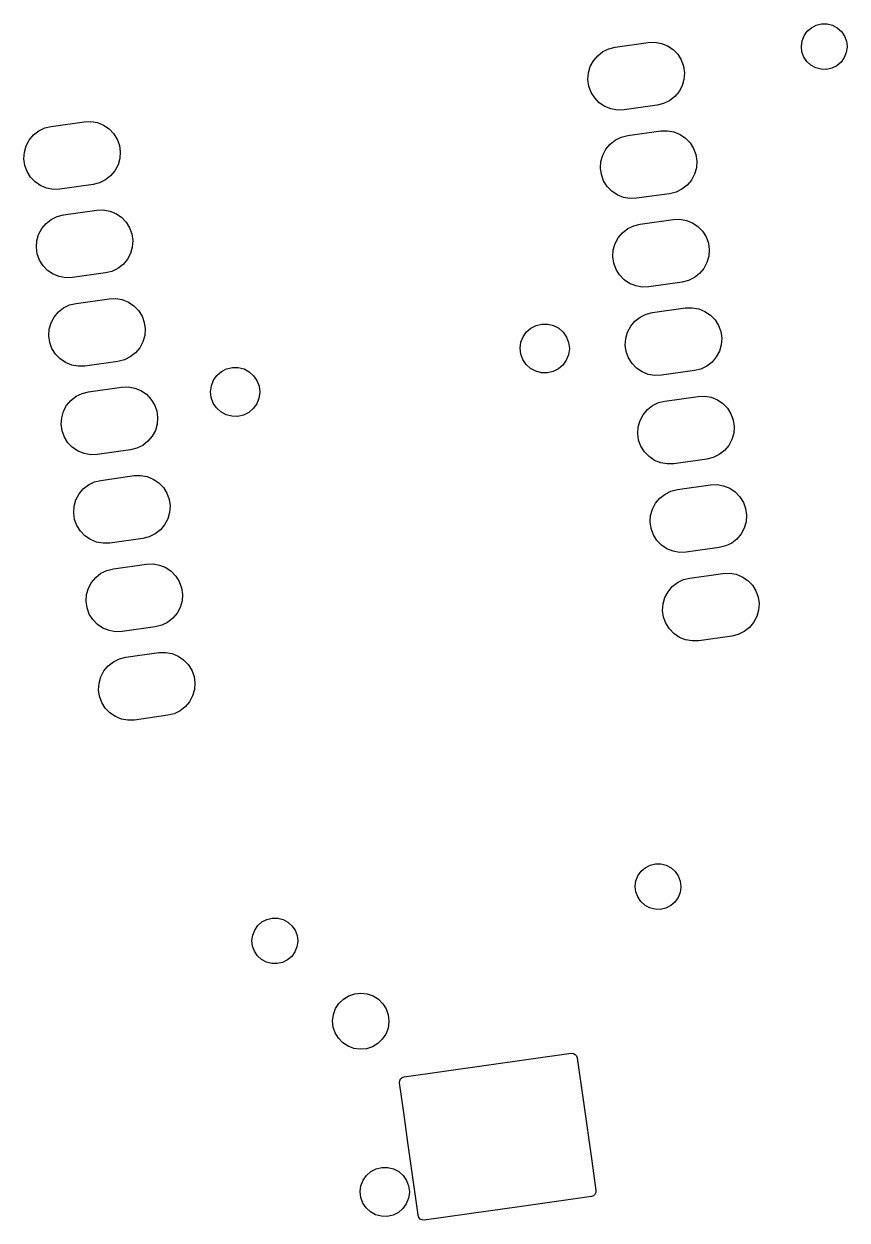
# Model space of a CAD drawing. Header units: inches. Extents: x 8 to 357, y -3 to 972.
# Drawn here: x 71.91 to 95.31, y 247.89 to 281.89 of the extents above; entities that cross this region are included whole.
import ezdxf

# ---------------------------------------------------------------- set-up
doc = ezdxf.new("R2010")
doc.units = ezdxf.units.IN
doc.header["$MEASUREMENT"] = 0
doc.layers.add('BLACK', color=7, linetype='Continuous')

msp = doc.modelspace()

# ---------------------------------------------------------------- linework, layer by layer
at = {"layer": 'BLACK', "linetype": 'Continuous'}
for p, q in [((94.43, 281.855), (94.582, 281.891)), ((94.582, 281.891), (94.738, 281.891)), ((94.738, 281.891), (94.89, 281.852)), ((94.027, 281.407), (94.084, 281.553)), ((94.084, 281.553), (94.174, 281.681)), ((94.174, 281.681), (94.291, 281.783)), ((94.291, 281.783), (94.43, 281.855)), ((94.89, 281.852), (95.028, 281.779)), ((95.028, 281.779), (95.144, 281.675)), ((95.144, 281.675), (95.233, 281.547)), ((95.233, 281.547), (95.288, 281.401)), ((88.535, 281.186), (88.717, 281.232)), ((88.717, 281.232), (89.658, 281.364)), ((89.658, 281.364), (89.846, 281.37)), ((89.846, 281.37), (90.032, 281.338)), ((90.032, 281.338), (90.206, 281.267)), ((90.206, 281.267), (90.362, 281.162)), ((94.007, 281.252), (94.027, 281.407)), ((94.024, 281.097), (94.007, 281.252)), ((95.306, 281.232), (95.284, 281.077)), ((95.288, 281.401), (95.307, 281.246)), ((95.307, 281.246), (95.306, 281.232)), ((88.097, 280.844), (88.218, 280.988)), ((88.218, 280.988), (88.366, 281.104)), ((88.366, 281.104), (88.535, 281.186)), ((90.362, 281.162), (90.493, 281.027)), ((90.493, 281.027), (90.592, 280.867)), ((90.592, 280.867), (90.657, 280.69)), ((94.077, 280.951), (94.024, 281.097)), ((94.165, 280.821), (94.077, 280.951)), ((95.226, 280.933), (95.135, 280.806)), ((95.284, 281.077), (95.226, 280.933)), ((87.956, 280.497), (88.008, 280.678)), ((88.008, 280.678), (88.097, 280.844)), ((90.657, 280.69), (90.683, 280.504)), ((94.28, 280.716), (94.165, 280.821)), ((94.417, 280.641), (94.28, 280.716)), ((94.568, 280.602), (94.417, 280.641)), ((94.725, 280.599), (94.568, 280.602)), ((94.877, 280.634), (94.725, 280.599)), ((95.016, 280.704), (94.877, 280.634)), ((95.135, 280.806), (95.016, 280.704)), ((87.943, 280.309), (87.956, 280.497)), ((87.969, 280.123), (87.943, 280.309)), ((90.67, 280.316), (90.618, 280.136)), ((90.683, 280.504), (90.67, 280.316)), ((88.034, 279.946), (87.969, 280.123)), ((88.134, 279.786), (88.034, 279.946)), ((90.53, 279.969), (90.409, 279.825)), ((90.618, 280.136), (90.53, 279.969)), ((88.264, 279.651), (88.134, 279.786)), ((88.42, 279.546), (88.264, 279.651)), ((88.595, 279.475), (88.42, 279.546)), ((89.909, 279.581), (88.968, 279.449)), ((90.091, 279.627), (89.909, 279.581)), ((90.26, 279.709), (90.091, 279.627)), ((90.409, 279.825), (90.26, 279.709)), ((88.78, 279.443), (88.595, 279.475)), ((88.968, 279.449), (88.78, 279.443)), ((72.185, 278.735), (72.333, 278.85)), ((72.333, 278.85), (72.502, 278.933)), ((72.502, 278.933), (72.685, 278.978)), ((72.685, 278.978), (73.626, 279.111)), ((73.626, 279.111), (73.814, 279.117)), ((73.814, 279.117), (73.999, 279.085)), ((73.999, 279.085), (74.174, 279.014)), ((74.174, 279.014), (74.33, 278.909)), ((74.33, 278.909), (74.46, 278.774)), ((89.071, 278.716), (90.012, 278.849)), ((90.012, 278.849), (90.2, 278.855)), ((90.2, 278.855), (90.385, 278.823)), ((90.385, 278.823), (90.56, 278.752)), ((71.976, 278.424), (72.064, 278.591)), ((72.064, 278.591), (72.185, 278.735)), ((74.46, 278.774), (74.56, 278.614)), ((74.56, 278.614), (74.624, 278.437)), ((88.571, 278.473), (88.719, 278.588)), ((88.719, 278.588), (88.888, 278.671)), ((88.888, 278.671), (89.071, 278.716)), ((90.56, 278.752), (90.715, 278.647)), ((90.715, 278.647), (90.846, 278.511)), ((90.846, 278.511), (90.946, 278.352)), ((71.911, 278.056), (71.924, 278.244)), ((71.924, 278.244), (71.976, 278.424)), ((74.624, 278.437), (74.65, 278.251)), ((74.65, 278.251), (74.637, 278.063)), ((88.31, 277.981), (88.362, 278.162)), ((88.362, 278.162), (88.45, 278.328)), ((88.45, 278.328), (88.571, 278.473)), ((90.946, 278.352), (91.01, 278.175)), ((91.01, 278.175), (91.036, 277.989)), ((71.937, 277.87), (71.911, 278.056)), ((72.001, 277.693), (71.937, 277.87)), ((74.586, 277.882), (74.497, 277.716)), ((74.637, 278.063), (74.586, 277.882)), ((88.297, 277.794), (88.31, 277.981)), ((91.036, 277.989), (91.023, 277.801)), ((72.101, 277.533), (72.001, 277.693)), ((72.232, 277.398), (72.101, 277.533)), ((74.376, 277.572), (74.228, 277.456)), ((74.497, 277.716), (74.376, 277.572)), ((88.323, 277.607), (88.297, 277.794)), ((88.387, 277.431), (88.323, 277.607)), ((90.971, 277.62), (90.883, 277.454)), ((91.023, 277.801), (90.971, 277.62)), ((72.388, 277.293), (72.232, 277.398)), ((72.562, 277.222), (72.388, 277.293)), ((72.747, 277.189), (72.562, 277.222)), ((72.936, 277.196), (72.747, 277.189)), ((73.876, 277.328), (72.936, 277.196)), ((74.059, 277.374), (73.876, 277.328)), ((74.228, 277.456), (74.059, 277.374)), ((88.487, 277.271), (88.387, 277.431)), ((88.618, 277.136), (88.487, 277.271)), ((88.774, 277.031), (88.618, 277.136)), ((90.614, 277.194), (90.445, 277.112)), ((90.762, 277.31), (90.614, 277.194)), ((90.883, 277.454), (90.762, 277.31)), ((88.948, 276.96), (88.774, 277.031)), ((89.133, 276.927), (88.948, 276.96)), ((89.321, 276.934), (89.133, 276.927)), ((90.262, 277.066), (89.321, 276.934)), ((90.445, 277.112), (90.262, 277.066)), ((72.856, 276.418), (73.039, 276.463)), ((73.039, 276.463), (73.979, 276.595)), ((73.979, 276.595), (74.167, 276.602)), ((74.167, 276.602), (74.353, 276.569)), ((74.353, 276.569), (74.527, 276.499)), ((74.527, 276.499), (74.683, 276.394)), ((72.418, 276.075), (72.539, 276.219)), ((72.539, 276.219), (72.687, 276.335)), ((72.687, 276.335), (72.856, 276.418)), ((74.683, 276.394), (74.814, 276.258)), ((74.814, 276.258), (74.913, 276.099)), ((89.073, 276.073), (89.242, 276.156)), ((89.242, 276.156), (89.424, 276.201)), ((89.424, 276.201), (90.365, 276.333)), ((90.365, 276.333), (90.553, 276.34)), ((90.553, 276.34), (90.739, 276.307)), ((90.739, 276.307), (90.913, 276.237)), ((90.913, 276.237), (91.069, 276.132)), ((91.069, 276.132), (91.2, 275.996)), ((72.277, 275.728), (72.329, 275.909)), ((72.329, 275.909), (72.418, 276.075)), ((74.913, 276.099), (74.978, 275.922)), ((74.978, 275.922), (75.004, 275.736)), ((88.715, 275.647), (88.804, 275.813)), ((88.804, 275.813), (88.925, 275.957)), ((88.925, 275.957), (89.073, 276.073)), ((91.2, 275.996), (91.299, 275.837)), ((91.299, 275.837), (91.364, 275.66)), ((72.264, 275.541), (72.277, 275.728)), ((72.291, 275.354), (72.264, 275.541)), ((74.991, 275.548), (74.939, 275.367)), ((75.004, 275.736), (74.991, 275.548)), ((88.65, 275.278), (88.663, 275.466)), ((88.663, 275.466), (88.715, 275.647)), ((91.364, 275.66), (91.39, 275.474)), ((91.39, 275.474), (91.377, 275.286)), ((72.355, 275.177), (72.291, 275.354)), ((72.455, 275.018), (72.355, 275.177)), ((74.851, 275.201), (74.73, 275.057)), ((74.939, 275.367), (74.851, 275.201)), ((88.676, 275.092), (88.65, 275.278)), ((88.741, 274.915), (88.676, 275.092)), ((91.325, 275.105), (91.237, 274.939)), ((91.377, 275.286), (91.325, 275.105)), ((72.585, 274.883), (72.455, 275.018)), ((72.741, 274.777), (72.585, 274.883)), ((72.916, 274.707), (72.741, 274.777)), ((74.23, 274.813), (73.289, 274.681)), ((74.412, 274.858), (74.23, 274.813)), ((74.581, 274.941), (74.412, 274.858)), ((74.73, 275.057), (74.581, 274.941)), ((88.841, 274.756), (88.741, 274.915)), ((88.971, 274.62), (88.841, 274.756)), ((91.116, 274.795), (90.967, 274.679)), ((91.237, 274.939), (91.116, 274.795)), ((73.101, 274.674), (72.916, 274.707)), ((73.289, 274.681), (73.101, 274.674)), ((89.127, 274.515), (88.971, 274.62)), ((89.302, 274.445), (89.127, 274.515)), ((89.487, 274.412), (89.302, 274.445)), ((89.675, 274.419), (89.487, 274.412)), ((90.616, 274.551), (89.675, 274.419)), ((90.798, 274.596), (90.616, 274.551)), ((90.967, 274.679), (90.798, 274.596)), ((73.392, 273.948), (74.333, 274.08)), ((74.333, 274.08), (74.521, 274.087)), ((74.521, 274.087), (74.706, 274.054)), ((72.892, 273.704), (73.04, 273.82)), ((73.04, 273.82), (73.209, 273.902)), ((73.209, 273.902), (73.392, 273.948)), ((74.706, 274.054), (74.881, 273.984)), ((74.881, 273.984), (75.037, 273.878)), ((75.037, 273.878), (75.167, 273.743)), ((75.167, 273.743), (75.267, 273.583)), ((89.778, 273.686), (90.719, 273.818)), ((90.719, 273.818), (90.907, 273.825)), ((90.907, 273.825), (91.092, 273.792)), ((91.092, 273.792), (91.267, 273.721)), ((72.631, 273.213), (72.683, 273.394)), ((72.683, 273.394), (72.771, 273.56)), ((72.771, 273.56), (72.892, 273.704)), ((75.267, 273.583), (75.331, 273.407)), ((75.331, 273.407), (75.357, 273.22)), ((89.157, 273.298), (89.278, 273.442)), ((89.278, 273.442), (89.426, 273.558)), ((89.426, 273.558), (89.595, 273.64)), ((89.595, 273.64), (89.778, 273.686)), ((91.267, 273.721), (91.422, 273.616)), ((91.422, 273.616), (91.553, 273.481)), ((91.553, 273.481), (91.653, 273.321)), ((72.618, 273.025), (72.631, 273.213)), ((75.357, 273.22), (75.344, 273.033)), ((86.099, 272.997), (86.196, 273.134)), ((86.196, 273.134), (86.322, 273.244)), ((86.322, 273.244), (86.472, 273.321)), ((86.472, 273.321), (86.635, 273.361)), ((86.635, 273.361), (86.803, 273.36)), ((86.803, 273.36), (86.965, 273.319)), ((86.965, 273.319), (87.114, 273.24)), ((87.114, 273.24), (87.239, 273.129)), ((87.239, 273.129), (87.334, 272.99)), ((89.017, 272.951), (89.069, 273.132)), ((89.069, 273.132), (89.157, 273.298)), ((91.653, 273.321), (91.717, 273.145)), ((91.717, 273.145), (91.743, 272.958)), ((72.644, 272.839), (72.618, 273.025)), ((72.708, 272.662), (72.644, 272.839)), ((75.292, 272.852), (75.204, 272.686)), ((75.344, 273.033), (75.292, 272.852)), ((86.017, 272.674), (86.038, 272.84)), ((86.038, 272.84), (86.099, 272.997)), ((87.334, 272.99), (87.393, 272.833)), ((87.393, 272.833), (87.414, 272.667)), ((89.004, 272.763), (89.017, 272.951)), ((89.03, 272.577), (89.004, 272.763)), ((91.73, 272.771), (91.678, 272.59)), ((91.743, 272.958), (91.73, 272.771)), ((72.808, 272.503), (72.708, 272.662)), ((72.939, 272.367), (72.808, 272.503)), ((73.095, 272.262), (72.939, 272.367)), ((74.935, 272.426), (74.766, 272.343)), ((75.083, 272.541), (74.935, 272.426)), ((75.204, 272.686), (75.083, 272.541)), ((86.035, 272.507), (86.017, 272.674)), ((86.093, 272.35), (86.035, 272.507)), ((87.39, 272.486), (87.327, 272.33)), ((87.413, 272.652), (87.39, 272.486)), ((87.414, 272.667), (87.413, 272.652)), ((89.094, 272.4), (89.03, 272.577)), ((89.194, 272.241), (89.094, 272.4)), ((91.59, 272.424), (91.469, 272.279)), ((91.678, 272.59), (91.59, 272.424)), ((73.269, 272.192), (73.095, 272.262)), ((73.454, 272.159), (73.269, 272.192)), ((73.643, 272.165), (73.454, 272.159)), ((74.583, 272.298), (73.643, 272.165)), ((74.766, 272.343), (74.583, 272.298)), ((77.523, 272.008), (77.672, 272.085)), ((77.672, 272.085), (77.835, 272.124)), ((77.835, 272.124), (78.003, 272.123)), ((78.003, 272.123), (78.166, 272.082)), ((78.166, 272.082), (78.314, 272.004)), ((86.186, 272.21), (86.093, 272.35)), ((86.31, 272.097), (86.186, 272.21)), ((86.458, 272.017), (86.31, 272.097)), ((87.102, 272.085), (86.952, 272.009)), ((87.229, 272.194), (87.102, 272.085)), ((87.327, 272.33), (87.229, 272.194)), ((89.325, 272.105), (89.194, 272.241)), ((89.481, 272), (89.325, 272.105)), ((90.969, 272.036), (90.028, 271.903)), ((91.152, 272.081), (90.969, 272.036)), ((91.321, 272.164), (91.152, 272.081)), ((91.469, 272.279), (91.321, 272.164)), ((77.239, 271.604), (77.3, 271.76)), ((77.3, 271.76), (77.397, 271.897)), ((77.397, 271.897), (77.523, 272.008)), ((78.314, 272.004), (78.44, 271.892)), ((78.44, 271.892), (78.535, 271.754)), ((78.535, 271.754), (78.594, 271.597)), ((86.62, 271.975), (86.458, 272.017)), ((86.788, 271.972), (86.62, 271.975)), ((86.952, 272.009), (86.788, 271.972)), ((89.655, 271.929), (89.481, 272)), ((89.84, 271.897), (89.655, 271.929)), ((90.028, 271.903), (89.84, 271.897)), ((73.394, 271.305), (73.563, 271.387)), ((73.563, 271.387), (73.746, 271.433)), ((73.746, 271.433), (74.686, 271.565)), ((74.686, 271.565), (74.874, 271.571)), ((74.874, 271.571), (75.06, 271.539)), ((75.06, 271.539), (75.234, 271.468)), ((75.234, 271.468), (75.39, 271.363)), ((75.39, 271.363), (75.521, 271.228)), ((77.217, 271.437), (77.239, 271.604)), ((77.236, 271.27), (77.217, 271.437)), ((78.614, 271.415), (78.59, 271.249)), ((78.594, 271.597), (78.614, 271.43)), ((78.614, 271.43), (78.614, 271.415)), ((73.036, 270.879), (73.125, 271.045)), ((73.125, 271.045), (73.246, 271.189)), ((73.246, 271.189), (73.394, 271.305)), ((75.521, 271.228), (75.62, 271.068)), ((75.62, 271.068), (75.685, 270.891)), ((77.293, 271.113), (77.236, 271.27)), ((77.387, 270.974), (77.293, 271.113)), ((78.528, 271.093), (78.43, 270.957)), ((78.59, 271.249), (78.528, 271.093)), ((89.632, 270.927), (89.78, 271.043)), ((89.78, 271.043), (89.949, 271.125)), ((89.949, 271.125), (90.131, 271.171)), ((90.131, 271.171), (91.072, 271.303)), ((91.072, 271.303), (91.26, 271.309)), ((91.26, 271.309), (91.446, 271.277)), ((91.446, 271.277), (91.62, 271.206)), ((91.62, 271.206), (91.776, 271.101)), ((91.776, 271.101), (91.907, 270.966)), ((72.971, 270.51), (72.984, 270.698)), ((72.984, 270.698), (73.036, 270.879)), ((75.685, 270.891), (75.711, 270.705)), ((75.711, 270.705), (75.698, 270.517)), ((77.511, 270.861), (77.387, 270.974)), ((77.659, 270.781), (77.511, 270.861)), ((77.821, 270.738), (77.659, 270.781)), ((77.989, 270.735), (77.821, 270.738)), ((78.152, 270.773), (77.989, 270.735)), ((78.302, 270.848), (78.152, 270.773)), ((78.43, 270.957), (78.302, 270.848)), ((89.422, 270.616), (89.511, 270.783)), ((89.511, 270.783), (89.632, 270.927)), ((91.907, 270.966), (92.006, 270.806)), ((92.006, 270.806), (92.071, 270.629)), ((72.998, 270.324), (72.971, 270.51)), ((73.062, 270.147), (72.998, 270.324)), ((75.646, 270.336), (75.558, 270.17)), ((75.698, 270.517), (75.646, 270.336)), ((89.357, 270.248), (89.37, 270.436)), ((89.37, 270.436), (89.422, 270.616)), ((92.071, 270.629), (92.097, 270.443)), ((92.097, 270.443), (92.084, 270.255)), ((73.162, 269.987), (73.062, 270.147)), ((73.292, 269.852), (73.162, 269.987)), ((75.437, 270.026), (75.288, 269.91)), ((75.558, 270.17), (75.437, 270.026)), ((89.383, 270.062), (89.357, 270.248)), ((89.448, 269.885), (89.383, 270.062)), ((92.032, 270.074), (91.944, 269.908)), ((92.084, 270.255), (92.032, 270.074)), ((73.448, 269.747), (73.292, 269.852)), ((73.623, 269.676), (73.448, 269.747)), ((73.808, 269.644), (73.623, 269.676)), ((73.996, 269.65), (73.808, 269.644)), ((74.937, 269.782), (73.996, 269.65)), ((75.119, 269.828), (74.937, 269.782)), ((75.288, 269.91), (75.119, 269.828)), ((89.548, 269.725), (89.448, 269.885)), ((89.678, 269.59), (89.548, 269.725)), ((91.674, 269.648), (91.505, 269.566)), ((91.823, 269.764), (91.674, 269.648)), ((91.944, 269.908), (91.823, 269.764)), ((89.834, 269.485), (89.678, 269.59)), ((90.009, 269.414), (89.834, 269.485)), ((90.194, 269.382), (90.009, 269.414)), ((90.382, 269.388), (90.194, 269.382)), ((91.323, 269.52), (90.382, 269.388)), ((91.505, 269.566), (91.323, 269.52)), ((74.099, 268.917), (75.04, 269.05)), ((75.04, 269.05), (75.228, 269.056)), ((75.228, 269.056), (75.413, 269.023)), ((75.413, 269.023), (75.588, 268.953)), ((73.478, 268.529), (73.599, 268.674)), ((73.599, 268.674), (73.747, 268.789)), ((73.747, 268.789), (73.916, 268.872)), ((73.916, 268.872), (74.099, 268.917)), ((75.588, 268.953), (75.744, 268.848)), ((75.744, 268.848), (75.874, 268.712)), ((75.874, 268.712), (75.974, 268.553)), ((90.302, 268.61), (90.485, 268.655)), ((90.485, 268.655), (91.426, 268.788)), ((91.426, 268.788), (91.614, 268.794)), ((91.614, 268.794), (91.799, 268.761)), ((91.799, 268.761), (91.973, 268.691)), ((91.973, 268.691), (92.129, 268.586)), ((73.338, 268.182), (73.39, 268.363)), ((73.39, 268.363), (73.478, 268.529)), ((75.974, 268.553), (76.038, 268.376)), ((76.038, 268.376), (76.064, 268.19)), ((89.864, 268.267), (89.985, 268.411)), ((89.985, 268.411), (90.133, 268.527)), ((90.133, 268.527), (90.302, 268.61)), ((92.129, 268.586), (92.26, 268.45)), ((92.26, 268.45), (92.36, 268.291)), ((92.36, 268.291), (92.424, 268.114)), ((73.325, 267.995), (73.338, 268.182)), ((73.351, 267.808), (73.325, 267.995)), ((76.051, 268.002), (76, 267.821)), ((76.064, 268.19), (76.051, 268.002)), ((89.724, 267.92), (89.776, 268.101)), ((89.776, 268.101), (89.864, 268.267)), ((92.424, 268.114), (92.45, 267.928)), ((73.415, 267.632), (73.351, 267.808)), ((73.515, 267.472), (73.415, 267.632)), ((75.911, 267.655), (75.79, 267.511)), ((76, 267.821), (75.911, 267.655)), ((89.711, 267.733), (89.724, 267.92)), ((89.737, 267.546), (89.711, 267.733)), ((92.437, 267.74), (92.385, 267.559)), ((92.45, 267.928), (92.437, 267.74)), ((73.646, 267.337), (73.515, 267.472)), ((73.802, 267.231), (73.646, 267.337)), ((75.29, 267.267), (74.35, 267.135)), ((75.473, 267.313), (75.29, 267.267)), ((75.642, 267.395), (75.473, 267.313)), ((75.79, 267.511), (75.642, 267.395)), ((89.801, 267.37), (89.737, 267.546)), ((89.901, 267.21), (89.801, 267.37)), ((92.297, 267.393), (92.176, 267.249)), ((92.385, 267.559), (92.297, 267.393)), ((73.976, 267.161), (73.802, 267.231)), ((74.161, 267.128), (73.976, 267.161)), ((74.35, 267.135), (74.161, 267.128)), ((90.032, 267.075), (89.901, 267.21)), ((90.188, 266.969), (90.032, 267.075)), ((90.362, 266.899), (90.188, 266.969)), ((91.676, 267.005), (90.735, 266.873)), ((91.859, 267.051), (91.676, 267.005)), ((92.028, 267.133), (91.859, 267.051)), ((92.176, 267.249), (92.028, 267.133)), ((90.547, 266.866), (90.362, 266.899)), ((90.735, 266.873), (90.547, 266.866)), ((73.953, 266.158), (74.101, 266.274)), ((74.101, 266.274), (74.27, 266.357)), ((74.27, 266.357), (74.453, 266.402)), ((74.453, 266.402), (75.393, 266.534)), ((75.393, 266.534), (75.581, 266.541)), ((75.581, 266.541), (75.767, 266.508)), ((75.767, 266.508), (75.941, 266.438)), ((75.941, 266.438), (76.097, 266.332)), ((76.097, 266.332), (76.228, 266.197)), ((90.838, 266.14), (91.779, 266.272)), ((91.779, 266.272), (91.967, 266.279)), ((91.967, 266.279), (92.153, 266.246)), ((92.153, 266.246), (92.327, 266.176)), ((73.743, 265.848), (73.832, 266.014)), ((73.832, 266.014), (73.953, 266.158)), ((76.228, 266.197), (76.327, 266.038)), ((76.327, 266.038), (76.392, 265.861)), ((90.339, 265.896), (90.487, 266.012)), ((90.487, 266.012), (90.656, 266.094)), ((90.656, 266.094), (90.838, 266.14)), ((92.327, 266.176), (92.483, 266.07)), ((92.483, 266.07), (92.614, 265.935)), ((92.614, 265.935), (92.713, 265.776)), ((73.678, 265.479), (73.691, 265.667)), ((73.691, 265.667), (73.743, 265.848)), ((76.392, 265.861), (76.418, 265.674)), ((76.418, 265.674), (76.405, 265.487)), ((90.077, 265.405), (90.129, 265.586)), ((90.129, 265.586), (90.218, 265.752)), ((90.218, 265.752), (90.339, 265.896)), ((92.713, 265.776), (92.778, 265.599)), ((92.778, 265.599), (92.804, 265.412)), ((73.705, 265.293), (73.678, 265.479)), ((73.769, 265.116), (73.705, 265.293)), ((76.353, 265.306), (76.265, 265.14)), ((76.405, 265.487), (76.353, 265.306)), ((90.064, 265.217), (90.077, 265.405)), ((92.791, 265.225), (92.739, 265.044)), ((92.804, 265.412), (92.791, 265.225)), ((73.869, 264.957), (73.769, 265.116)), ((73.999, 264.821), (73.869, 264.957)), ((76.144, 264.996), (75.995, 264.88)), ((76.265, 265.14), (76.144, 264.996)), ((90.09, 265.031), (90.064, 265.217)), ((90.155, 264.854), (90.09, 265.031)), ((92.739, 265.044), (92.651, 264.878)), ((74.155, 264.716), (73.999, 264.821)), ((74.33, 264.646), (74.155, 264.716)), ((74.515, 264.613), (74.33, 264.646)), ((74.703, 264.62), (74.515, 264.613)), ((75.644, 264.752), (74.703, 264.62)), ((75.826, 264.797), (75.644, 264.752)), ((75.995, 264.88), (75.826, 264.797)), ((90.255, 264.695), (90.155, 264.854)), ((90.385, 264.559), (90.255, 264.695)), ((90.541, 264.454), (90.385, 264.559)), ((92.381, 264.618), (92.212, 264.535)), ((92.53, 264.734), (92.381, 264.618)), ((92.651, 264.878), (92.53, 264.734)), ((90.716, 264.384), (90.541, 264.454)), ((90.901, 264.351), (90.716, 264.384)), ((91.089, 264.358), (90.901, 264.351)), ((92.03, 264.49), (91.089, 264.358)), ((92.212, 264.535), (92.03, 264.49)), ((74.623, 263.841), (74.806, 263.887)), ((74.806, 263.887), (75.747, 264.019)), ((75.747, 264.019), (75.935, 264.026)), ((75.935, 264.026), (76.12, 263.993)), ((76.12, 263.993), (76.295, 263.922)), ((76.295, 263.922), (76.451, 263.817)), ((74.185, 263.499), (74.306, 263.643)), ((74.306, 263.643), (74.454, 263.759)), ((74.454, 263.759), (74.623, 263.841)), ((76.451, 263.817), (76.581, 263.682)), ((76.581, 263.682), (76.681, 263.522)), ((76.681, 263.522), (76.745, 263.345)), ((74.045, 263.152), (74.097, 263.333)), ((74.097, 263.333), (74.185, 263.499)), ((76.745, 263.345), (76.771, 263.159)), ((74.032, 262.964), (74.045, 263.152)), ((74.058, 262.778), (74.032, 262.964)), ((76.758, 262.971), (76.706, 262.791)), ((76.771, 263.159), (76.758, 262.971)), ((74.122, 262.601), (74.058, 262.778)), ((74.222, 262.441), (74.122, 262.601)), ((76.618, 262.624), (76.497, 262.48)), ((76.706, 262.791), (76.618, 262.624)), ((74.353, 262.306), (74.222, 262.441)), ((74.509, 262.201), (74.353, 262.306)), ((74.683, 262.13), (74.509, 262.201)), ((75.997, 262.237), (75.057, 262.104)), ((76.18, 262.282), (75.997, 262.237)), ((76.349, 262.365), (76.18, 262.282)), ((76.497, 262.48), (76.349, 262.365)), ((74.868, 262.098), (74.683, 262.13)), ((75.057, 262.104), (74.868, 262.098)), ((89.361, 257.676), (89.451, 257.803)), ((89.451, 257.803), (89.568, 257.906)), ((89.568, 257.906), (89.707, 257.978)), ((89.707, 257.978), (89.859, 258.014)), ((89.859, 258.014), (90.015, 258.013)), ((90.015, 258.013), (90.167, 257.975)), ((90.167, 257.975), (90.305, 257.902)), ((90.305, 257.902), (90.421, 257.798)), ((90.421, 257.798), (90.51, 257.67)), ((89.284, 257.375), (89.304, 257.53)), ((89.304, 257.53), (89.361, 257.676)), ((90.51, 257.67), (90.565, 257.523)), ((90.565, 257.523), (90.584, 257.368)), ((89.301, 257.22), (89.284, 257.375)), ((89.355, 257.073), (89.301, 257.22)), ((89.442, 256.944), (89.355, 257.073)), ((90.562, 257.2), (90.503, 257.055)), ((90.584, 257.355), (90.562, 257.2)), ((90.584, 257.368), (90.584, 257.355)), ((89.557, 256.839), (89.442, 256.944)), ((89.694, 256.764), (89.557, 256.839)), ((89.846, 256.724), (89.694, 256.764)), ((90.002, 256.722), (89.846, 256.724)), ((90.154, 256.757), (90.002, 256.722)), ((90.293, 256.827), (90.154, 256.757)), ((90.412, 256.928), (90.293, 256.827)), ((90.503, 257.055), (90.412, 256.928)), ((78.677, 256.363), (78.816, 256.435)), ((78.816, 256.435), (78.968, 256.471)), ((78.968, 256.471), (79.124, 256.47)), ((79.124, 256.47), (79.275, 256.432)), ((79.275, 256.432), (79.413, 256.359)), ((78.413, 255.987), (78.47, 256.132)), ((78.47, 256.132), (78.559, 256.26)), ((78.559, 256.26), (78.677, 256.363)), ((79.413, 256.359), (79.53, 256.255)), ((79.53, 256.255), (79.619, 256.126)), ((79.619, 256.126), (79.674, 255.98)), ((78.393, 255.832), (78.413, 255.987)), ((78.41, 255.677), (78.393, 255.832)), ((79.692, 255.812), (79.67, 255.657)), ((79.674, 255.98), (79.692, 255.825)), ((79.692, 255.825), (79.692, 255.812)), ((78.463, 255.53), (78.41, 255.677)), ((78.55, 255.401), (78.463, 255.53)), ((78.666, 255.295), (78.55, 255.401)), ((79.521, 255.385), (79.402, 255.284)), ((79.612, 255.512), (79.521, 255.385)), ((79.67, 255.657), (79.612, 255.512)), ((78.803, 255.221), (78.666, 255.295)), ((78.954, 255.181), (78.803, 255.221)), ((79.11, 255.179), (78.954, 255.181)), ((79.263, 255.214), (79.11, 255.179)), ((79.402, 255.284), (79.263, 255.214)), ((81.312, 254.324), (81.489, 254.343)), ((81.489, 254.343), (81.667, 254.322)), ((80.767, 253.899), (80.864, 254.048)), ((80.864, 254.048), (80.991, 254.173)), ((80.991, 254.173), (81.143, 254.267)), ((81.143, 254.267), (81.312, 254.324)), ((81.667, 254.322), (81.835, 254.262)), ((81.835, 254.262), (81.985, 254.166)), ((81.985, 254.166), (82.111, 254.04)), ((82.111, 254.04), (82.205, 253.889)), ((80.684, 253.554), (80.706, 253.731)), ((80.706, 253.731), (80.767, 253.899)), ((82.205, 253.889), (82.264, 253.72)), ((82.264, 253.72), (82.284, 253.543)), ((80.701, 253.377), (80.684, 253.554)), ((80.758, 253.207), (80.701, 253.377)), ((82.259, 253.344), (82.195, 253.177)), ((82.284, 253.521), (82.259, 253.344)), ((82.284, 253.543), (82.284, 253.521)), ((80.85, 253.055), (80.758, 253.207)), ((80.974, 252.926), (80.85, 253.055)), ((82.097, 253.029), (81.968, 252.906)), ((82.195, 253.177), (82.097, 253.029)), ((81.123, 252.829), (80.974, 252.926)), ((81.29, 252.767), (81.123, 252.829)), ((81.467, 252.743), (81.29, 252.767)), ((81.645, 252.759), (81.467, 252.743)), ((81.814, 252.814), (81.645, 252.759)), ((81.968, 252.906), (81.814, 252.814)), ((82.716, 251.961), (87.469, 252.629)), ((87.469, 252.629), (87.528, 252.626)), ((87.528, 252.626), (87.58, 252.6)), ((87.58, 252.6), (87.619, 252.557)), ((87.619, 252.557), (87.639, 252.501)), ((87.639, 252.501), (87.64, 252.489)), ((87.64, 252.489), (87.64, 252.489)), ((87.64, 252.489), (87.816, 251.244)), ((82.661, 251.942), (82.716, 251.961)), ((82.588, 251.792), (82.592, 251.85)), ((82.707, 250.95), (82.588, 251.792)), ((82.592, 251.85), (82.617, 251.903)), ((82.617, 251.903), (82.65, 251.932)), ((82.65, 251.932), (82.661, 251.942)), ((82.826, 250.098), (82.707, 250.95)), ((82.707, 250.95), (82.707, 250.95)), ((87.816, 251.244), (88.051, 249.568)), ((83.106, 248.108), (82.826, 250.098)), ((81.646, 249.159), (81.772, 249.27)), ((81.772, 249.27), (81.922, 249.347)), ((81.922, 249.347), (82.085, 249.386)), ((82.085, 249.386), (82.254, 249.385)), ((82.254, 249.385), (82.417, 249.344)), ((82.417, 249.344), (82.565, 249.266)), ((82.565, 249.266), (82.691, 249.154)), ((88.051, 249.568), (88.169, 248.727)), ((81.488, 248.865), (81.549, 249.022)), ((81.549, 249.022), (81.646, 249.159)), ((82.691, 249.154), (82.786, 249.015)), ((82.786, 249.015), (82.846, 248.858)), ((81.466, 248.698), (81.488, 248.865)), ((81.484, 248.531), (81.466, 248.698)), ((82.866, 248.676), (82.842, 248.51)), ((82.846, 248.858), (82.866, 248.691)), ((82.866, 248.691), (82.866, 248.676)), ((88.097, 248.576), (88.042, 248.557)), ((88.141, 248.615), (88.097, 248.576)), ((88.166, 248.668), (88.141, 248.615)), ((88.141, 248.615), (88.141, 248.615)), ((88.169, 248.727), (88.166, 248.668)), ((81.542, 248.373), (81.484, 248.531)), ((81.636, 248.234), (81.542, 248.373)), ((81.76, 248.12), (81.636, 248.234)), ((82.779, 248.354), (82.681, 248.217)), ((82.842, 248.51), (82.779, 248.354)), ((85.925, 248.26), (85.17, 248.154)), ((88.042, 248.557), (85.925, 248.26)), ((81.908, 248.04), (81.76, 248.12)), ((82.071, 247.997), (81.908, 248.04)), ((82.239, 247.995), (82.071, 247.997)), ((82.403, 248.032), (82.239, 247.995)), ((82.553, 248.108), (82.403, 248.032)), ((82.681, 248.217), (82.553, 248.108)), ((83.119, 248.017), (83.106, 248.108)), ((83.138, 247.962), (83.119, 248.017)), ((83.177, 247.918), (83.138, 247.962)), ((83.23, 247.892), (83.177, 247.918)), ((83.288, 247.889), (83.23, 247.892)), ((85.17, 248.154), (83.288, 247.889)), ((85.17, 248.154), (85.17, 248.154))]:
    msp.add_line(p, q, dxfattribs=at)

doc.saveas('drawing.dxf')
